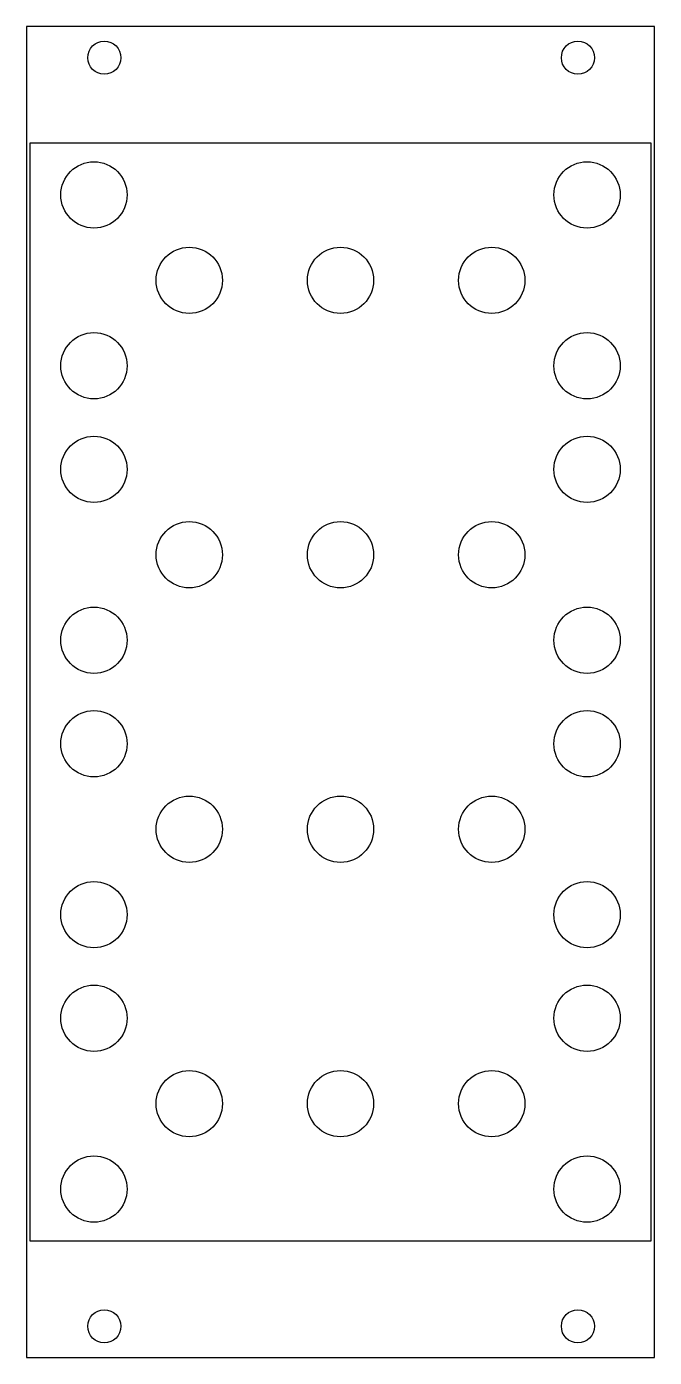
# Model space of a CAD drawing. Header units: millimetres. Extents: x -30 to 30, y -64 to 64.
import ezdxf

# ---------------------------------------------------------------- set-up
doc = ezdxf.new("R2010")
doc.units = ezdxf.units.MM
doc.layers.get('0').update_dxf_attribs({"linetype": 'CONTINUOUS'})

msp = doc.modelspace()

# ---------------------------------------------------------------- linework, layer by layer
for points in [[(30.3, -64.25), (30.3, 64.25), (-30.3, 64.25), (-30.3, -64.25)], [(-30, 53), (-30, -53), (30, -53), (30, 53)]]:
    msp.add_lwpolyline(points, close=True)
for centre, radius in [((-22.8, 61.25), 1.6), ((22.92, 61.25), 1.6), ((-23.8, 48), 3.2), ((23.8, 48), 3.2), ((-14.6, 39.75), 3.2), ((0, 39.75), 3.2), ((14.6, 39.75), 3.2), ((-23.8, 31.5), 3.2), ((23.8, 31.5), 3.2), ((-23.8, 21.5), 3.2), ((23.8, 21.5), 3.2), ((-14.6, 13.25), 3.2), ((0, 13.25), 3.2), ((14.6, 13.25), 3.2), ((-23.8, 5), 3.2), ((23.8, 5), 3.2), ((-23.8, -5), 3.2), ((23.8, -5), 3.2), ((-14.6, -13.25), 3.2), ((0, -13.25), 3.2), ((14.6, -13.25), 3.2), ((-23.8, -21.5), 3.2), ((23.8, -21.5), 3.2), ((-23.8, -31.5), 3.2), ((23.8, -31.5), 3.2), ((-14.6, -39.75), 3.2), ((0, -39.75), 3.2), ((14.6, -39.75), 3.2), ((-23.8, -48), 3.2), ((23.8, -48), 3.2), ((-22.8, -61.25), 1.6), ((22.92, -61.25), 1.6)]:
    msp.add_circle(centre, radius)

doc.saveas('drawing.dxf')
